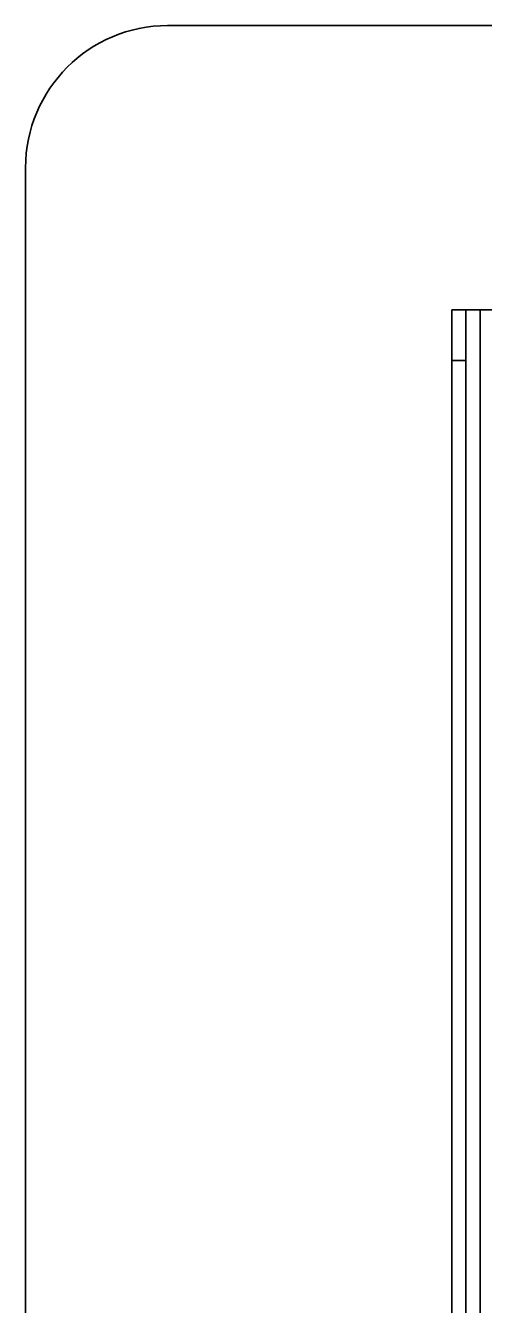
# Model space of a CAD drawing. Header units: millimetres. Extents: x -176 to 3932, y -325 to 2058.
# Drawn here: x 2.7 to 83.5, y 375 to 600 of the extents above; entities that cross this region are included whole.
import ezdxf

# ---------------------------------------------------------------- set-up
doc = ezdxf.new("R2010")
doc.units = ezdxf.units.MM

# ---------------------------------------------------------------- blocks, each defined once
blk = doc.blocks.new('Drawing View5')
at = {"color": 7, "linetype": 'Continuous', "lineweight": 35}
for p, q in [((1233.6, 262), (-216.4, 262)), ((1233.6, 262), (-216.4, 262)), ((-241.4, 237), (-241.4, -313)), ((-241.4, 237), (-241.4, -313)), ((-166.4, 212), (-161.4, 212)), ((-166.4, 212), (-166.4, 203.15)), ((-166.4, 212), (-166.4, -288)), ((-163.9, 212), (-166.4, 212)), ((-166.4, 212), (-163.9, 212)), ((-163.9, 203.15), (-163.9, 212)), ((-163.9, 212), (-163.9, -288)), ((-163.9, 212), (-161.4, 212)), ((-161.4, 212), (-161.4, -288)), ((-161.4, 212), (-138.4, 212)), ((-161.4, 212), (-138.4, 212)), ((-161.4, 212), (-161.4, -288)), ((-166.4, 203.15), (-166.4, 22.57)), ((-166.4, 203.15), (-163.9, 203.15)), ((-163.9, 22.57), (-163.9, 203.15))]:
    blk.add_line(p, q, dxfattribs=at)
blk.add_arc((-216.4, 237), 25, 90, 180, dxfattribs=at)
blk.add_arc((-216.4, 237), 25, 90, 180, dxfattribs=at)

msp = doc.modelspace()

# ---------------------------------------------------------------- block references
at = {"lineweight": 0}
msp.add_blockref('Drawing View5', (244.12, 338), dxfattribs=at)

doc.saveas('drawing.dxf')
